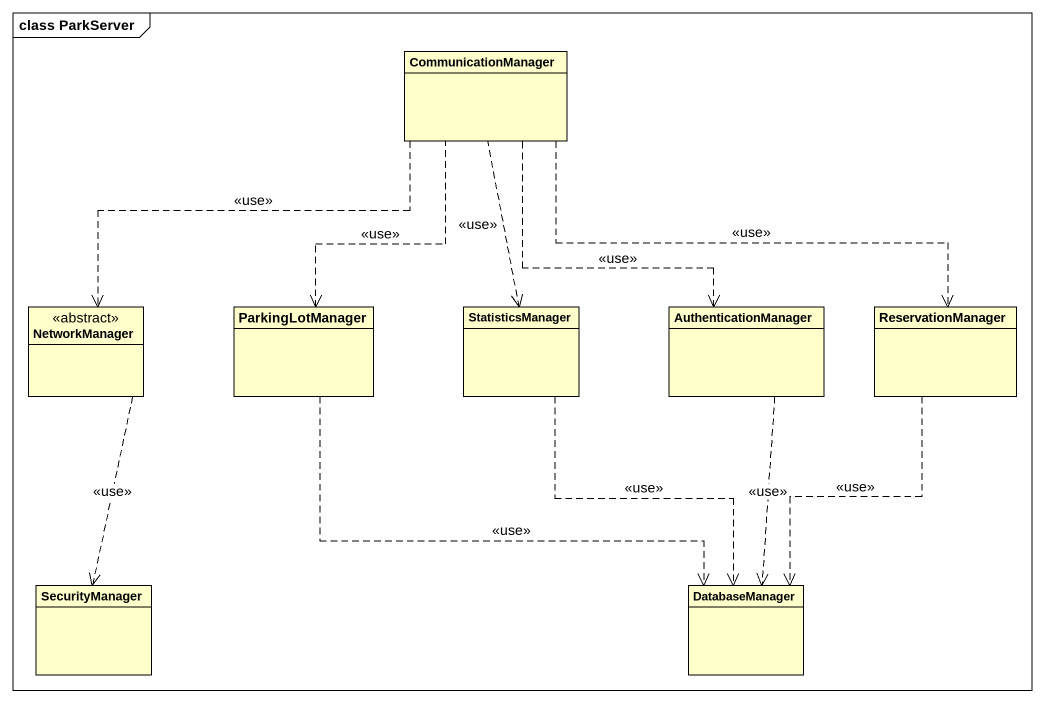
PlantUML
@startuml
mainframe class ParkServer
hide circle
hide empty members
class CommunicationManager
class NetworkManager <<abstract>>
class ParkingLotManager
class StatisticsManager
class AuthenticationManager
class ReservationManager
class SecurityManager
class DatabaseManager
CommunicationManager ..> NetworkManager : <<use>>
CommunicationManager .right.> ReservationManager : <<use>>
NetworkManager ..> SecurityManager : <<use>>
ParkingLotManager <.up. CommunicationManager : <<use>>
ParkingLotManager ..> DatabaseManager : <<use>>
StatisticsManager <.up. CommunicationManager : <<use>>
StatisticsManager ..> DatabaseManager : <<use>>
AuthenticationManager <.up. CommunicationManager : <<use>>
AuthenticationManager ..> DatabaseManager : <<use>>
ReservationManager ..> DatabaseManager : <<use>>
@enduml
